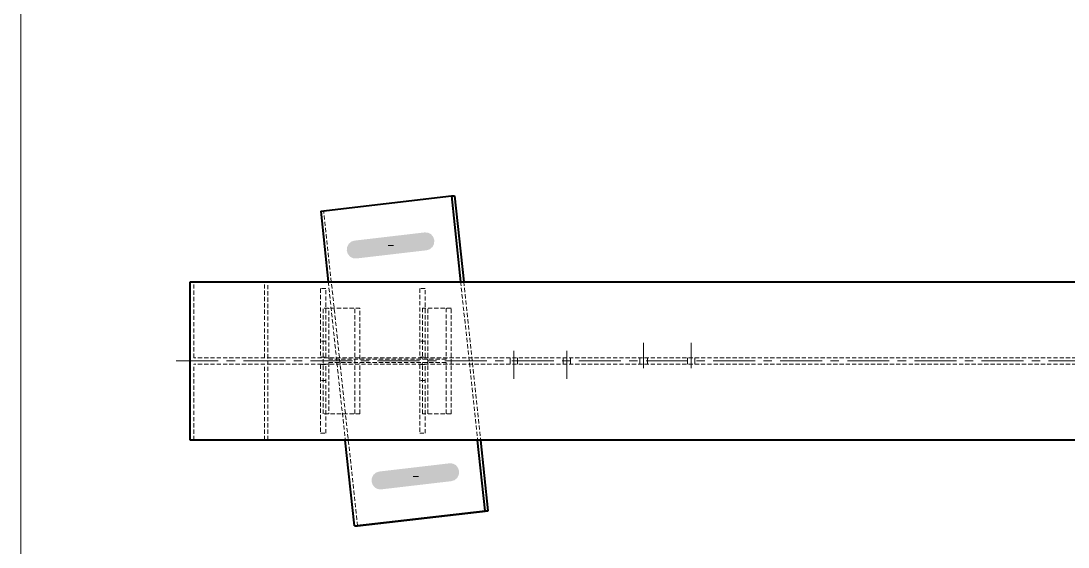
# Model space of a CAD drawing. Header units: millimetres. Extents: x 2 to 584, y 5 to 405.
# Drawn here: x 5 to 203.2, y 172.5 to 272.2 of the extents above; entities that cross this region are included whole.
import ezdxf

# ---------------------------------------------------------------- set-up
doc = ezdxf.new("R2010")
doc.units = ezdxf.units.MM
for name, pattern in [('AXES', [12.7, 7.9375, -1.5875, 1.5875, -1.5875]), ('CACHE2', [1.190625, 0.79375, -0.396875]), ('INTERROMPUX2', [9.525, 6.35, -3.175])]:
    doc.linetypes.add(name, pattern=pattern)
for name, color, linetype, lineweight in [('Axe', 1, 'Continuous', 0), ('Boulon', 7, 'Continuous', 0), ('Cache', 7, 'Continuous', 0), ('Feuille dessin', 5, 'Continuous', 0), ('Piece', 2, 'Continuous', 0)]:
    doc.layers.add(name, color=color, linetype=linetype, lineweight=lineweight)

# ---------------------------------------------------------------- blocks, each defined once
blk = doc.blocks.new('*A31')
at = {"layer": 'Boulon', "linetype": 'INTERROMPUX2', "lineweight": 0}
for p, q in [((122.858086, 206.387441), (122.858086, 211.187441)), ((122.858086, 206.387441), (122.858086, 211.187441)), ((122.158086, 207.187441), (122.158086, 208.387441)), ((122.158086, 207.187441), (122.158086, 208.387441)), ((123.558086, 207.187441), (123.558086, 208.387441)), ((123.558086, 207.187441), (123.558086, 208.387441))]:
    blk.add_line(p, q, dxfattribs=at)
blk = doc.blocks.new('*A32')
at = {"layer": 'Boulon', "linetype": 'INTERROMPUX2', "lineweight": 0}
for p, q in [((131.858086, 206.387441), (131.858086, 211.187441)), ((131.858086, 206.387441), (131.858086, 211.187441)), ((131.158086, 207.187441), (131.158086, 208.387441)), ((131.158086, 207.187441), (131.158086, 208.387441)), ((132.558086, 207.187441), (132.558086, 208.387441)), ((132.558086, 207.187441), (132.558086, 208.387441))]:
    blk.add_line(p, q, dxfattribs=at)
blk = doc.blocks.new('*A41')
at = {"layer": 'Boulon', "linetype": 'INTERROMPUX2', "lineweight": 0}
for p, q in [((97.594762, 208.386623), (97.596164, 207.186623)), ((97.594762, 208.386623), (97.596164, 207.186623)), ((98.293243, 209.68744), (98.299436, 204.387444)), ((98.293243, 209.68744), (98.299436, 204.387444)), ((98.994761, 208.388259), (98.996163, 207.188259)), ((98.994761, 208.388259), (98.996163, 207.188259))]:
    blk.add_line(p, q, dxfattribs=at)
blk = doc.blocks.new('*A42')
at = {"layer": 'Boulon', "linetype": 'INTERROMPUX2', "lineweight": 0}
for p, q in [((107.594328, 208.386112), (107.596606, 207.186112)), ((107.594328, 208.386112), (107.596606, 207.186112)), ((108.291859, 209.68744), (108.30192, 204.387449)), ((108.291859, 209.68744), (108.30192, 204.387449)), ((108.994326, 208.38877), (108.996604, 207.18877)), ((108.994326, 208.38877), (108.996604, 207.18877))]:
    blk.add_line(p, q, dxfattribs=at)
blk = doc.blocks.new('*A47')
at = {"layer": 'Boulon'}
for points in [[(81.44, 232.12), (82.07, 232.06), (82.63, 231.76), (83.04, 231.25), (83.24, 230.62), (83.18, 229.96), (82.89, 229.37), (82.4, 228.94), (81.8, 228.74), (68.47, 227.18), (67.84, 227.24), (67.28, 227.54), (66.87, 228.05), (66.67, 228.68), (66.73, 229.34), (67.02, 229.93), (67.51, 230.36), (68.11, 230.56)], [(86.13, 188.39), (86.76, 188.34), (87.33, 188.03), (87.73, 187.52), (87.93, 186.89), (87.87, 186.23), (87.58, 185.64), (87.1, 185.21), (86.49, 185.01), (73.16, 183.45), (72.53, 183.51), (71.97, 183.82), (71.56, 184.32), (71.36, 184.95), (71.42, 185.62), (71.71, 186.2), (72.2, 186.63), (72.8, 186.83)]]:
    blk.add_hatch(color=256, dxfattribs=at).paths.add_polyline_path(points, flags=17)
at = {"layer": 'Boulon', "linetype": 'Continuous', "lineweight": 0}
for p, q in [((74.52, 229.65), (75.53, 229.65)), ((79.22, 185.92), (80.22, 185.92))]:
    blk.add_line(p, q, dxfattribs=at)
blk = doc.blocks.new('*A48')
at = {"layer": 'Axe', "color": 1, "linetype": 'AXES', "lineweight": 15}
blk.add_line((34.408969, 207.787441), (264.30543, 207.787441), dxfattribs=at)
at = {"layer": 'Cache', "color": 7, "linetype": 'CACHE2', "lineweight": 20}
for p, q in [((37.749232, 208.387441), (37.749232, 222.787441)), ((51.068707, 208.387441), (51.068707, 222.787441)), ((51.75868, 192.787441), (51.75868, 222.787441)), ((264.30543, 208.387441), (37.749232, 208.387441)), ((264.30543, 207.187441), (37.749232, 207.187441)), ((37.749232, 192.787441), (37.749232, 207.187441)), ((51.068707, 192.787441), (51.068707, 207.187441))]:
    blk.add_line(p, q, dxfattribs=at)
at = {"layer": 'Piece', "color": 2, "linetype": 'Continuous', "lineweight": 40}
for p, q in [((37.059259, 192.787441), (37.059259, 222.787441)), ((37.059259, 222.787441), (264.30543, 222.787441)), ((264.30543, 192.787441), (37.059259, 192.787441))]:
    blk.add_line(p, q, dxfattribs=at)
blk = doc.blocks.new('*A54')
at = {"layer": 'Cache', "color": 7, "linetype": 'CACHE2', "lineweight": 20}
for p, q in [((80.49139, 221.48744), (80.49139, 208.497441)), ((81.49139, 221.48744), (80.49139, 221.48744)), ((81.49139, 208.497441), (81.49139, 221.48744)), ((81.49139, 211.497441), (80.49139, 211.497441)), ((80.49139, 208.497441), (81.49139, 208.497441))]:
    blk.add_line(p, q, dxfattribs=at)
blk = doc.blocks.new('*A55')
at = {"layer": 'Cache', "color": 7, "linetype": 'CACHE2', "lineweight": 20}
for p, q in [((80.49139, 207.07744), (80.49139, 194.087441)), ((81.49139, 207.07744), (80.49139, 207.07744)), ((81.49139, 194.087441), (81.49139, 207.07744)), ((81.49139, 204.07744), (80.49139, 204.07744)), ((80.49139, 194.087441), (81.49139, 194.087441))]:
    blk.add_line(p, q, dxfattribs=at)
blk = doc.blocks.new('*A56')
at = {"layer": 'Cache', "color": 7, "linetype": 'CACHE2', "lineweight": 20}
for p, q in [((61.698838, 221.48744), (61.698838, 208.497441)), ((62.698838, 221.48744), (61.698838, 221.48744)), ((62.698838, 208.497441), (62.698838, 221.48744)), ((62.698838, 211.497441), (61.698838, 211.497441)), ((61.698838, 208.497441), (62.698838, 208.497441))]:
    blk.add_line(p, q, dxfattribs=at)
blk = doc.blocks.new('*A57')
at = {"layer": 'Cache', "color": 7, "linetype": 'CACHE2', "lineweight": 20}
for p, q in [((61.698838, 207.07744), (61.698838, 194.087441)), ((62.698838, 207.07744), (61.698838, 207.07744)), ((62.698838, 194.087441), (62.698838, 207.07744)), ((62.698838, 204.07744), (61.698838, 204.07744)), ((61.698838, 194.087441), (62.698838, 194.087441))]:
    blk.add_line(p, q, dxfattribs=at)
blk = doc.blocks.new('*A58')
at = {"layer": 'Cache', "color": 7, "linetype": 'CACHE2', "lineweight": 20}
for p, q in [((69.167752, 217.786969), (62.198838, 217.786969)), ((62.198838, 197.786969), (62.198838, 217.786969)), ((63.242869, 208.111969), (63.242868, 217.786969)), ((68.209926, 197.786969), (68.209926, 217.786969)), ((69.167752, 208.111969), (69.167752, 217.786969)), ((86.408625, 217.786969), (80.99139, 217.786969)), ((80.99139, 217.786969), (80.99139, 208.111969)), ((82.03542, 197.786969), (82.03542, 217.786969)), ((85.450799, 217.786969), (85.450799, 208.111969)), ((86.408626, 197.786969), (86.408625, 217.786969)), ((85.450799, 208.111969), (63.242869, 208.111969)), ((85.450799, 207.461969), (63.242869, 207.461969)), ((63.242869, 207.461969), (63.242869, 197.786969)), ((69.167752, 197.786969), (69.167752, 207.461969)), ((80.99139, 197.786969), (80.99139, 207.461969)), ((85.450799, 197.786969), (85.450799, 207.461969)), ((69.167752, 197.786969), (62.198838, 197.786969)), ((86.408626, 197.786969), (80.99139, 197.786969))]:
    blk.add_line(p, q, dxfattribs=at)
blk = doc.blocks.new('*A59')
at = {"layer": 'Cache', "color": 7, "linetype": 'CACHE2', "lineweight": 20}
for p, q in [((62.302581, 236.153184), (87.051319, 239.047132)), ((61.727885, 236.153184), (62.302581, 236.153184)), ((68.699272, 176.526011), (62.302581, 236.153184)), ((63.161737, 222.787441), (66.38008, 192.787441)), ((88.220933, 222.787441), (91.439276, 192.787441)), ((88.795629, 222.787441), (92.013972, 192.787441))]:
    blk.add_line(p, q, dxfattribs=at)
at = {"layer": 'Piece', "color": 2, "linetype": 'Continuous', "lineweight": 40}
for p, q in [((61.727885, 236.153184), (86.476624, 239.047132)), ((86.476624, 239.047132), (88.220933, 222.787441)), ((86.476624, 239.047132), (87.051319, 239.047132)), ((87.051319, 239.047132), (88.795629, 222.787441)), ((61.727885, 236.153184), (63.161737, 222.787441)), ((68.124576, 176.526011), (66.38008, 192.787441)), ((92.873315, 179.419959), (91.439276, 192.787441)), ((93.44801, 179.419959), (92.013972, 192.787441)), ((68.124576, 176.526011), (92.873315, 179.419959)), ((68.699272, 176.526011), (93.44801, 179.419959)), ((92.873315, 179.419959), (93.44801, 179.419959)), ((68.124576, 176.526011), (68.699272, 176.526011))]:
    blk.add_line(p, q, dxfattribs=at)
blk = doc.blocks.new('*A63')
at = {"layer": 'Feuille dessin', "linetype": 'Continuous', "lineweight": 0}
blk.add_line((5, 405), (5, 5), dxfattribs=at)

msp = doc.modelspace()

# ---------------------------------------------------------------- block references
at = {"lineweight": 0}
for name in ['*A63', '*A59', '*A47', '*A48', '*A56', '*A54', '*A58', '*A31', '*A32', '*A41', '*A42', '*A57', '*A55']:
    msp.add_blockref(name, (0, 0), dxfattribs=at)

doc.saveas('drawing.dxf')
